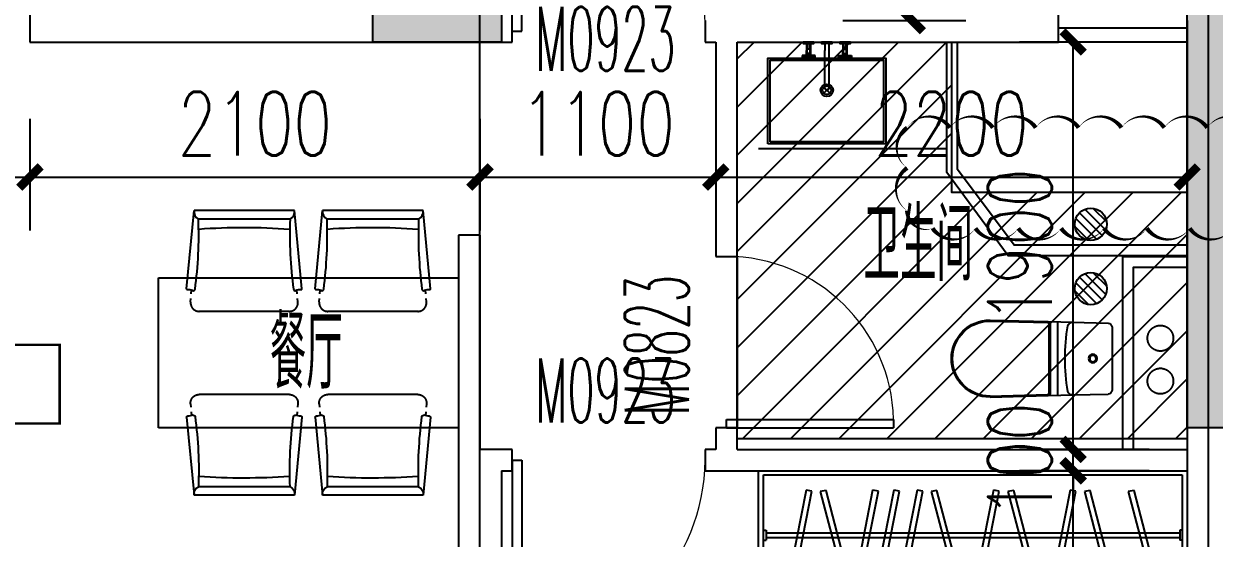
# Model space of a CAD drawing. Extents: x -129588 to 17450, y 1144 to 109436.
# Drawn here: x -36042 to -30488, y 78484 to 80883 of the extents above; entities that cross this region are included whole.
import ezdxf

# ---------------------------------------------------------------- set-up
doc = ezdxf.new("R2010")
doc.units = 0
doc.header["$LTSCALE"] = 1000
doc.header["$MEASUREMENT"] = 0
doc.linetypes.add('DASH', pattern=[0.35, 0.25, -0.1])
doc.linetypes.add('PS', pattern=[3200, 1500, -200, 1500])
for name, color, linetype, plot in [('A-area(算半面积)', 23, 'Continuous', False), ('A-FUR', 8, 'Continuous', False), ('Q0421', 6, 'Continuous', False)]:
    doc.layers.add(name, color=color, linetype=linetype, plot=plot)
for name, color, linetype in [('A-Lvtry', 5, 'Continuous'), ('A-第三道尺寸线', 105, 'Continuous'), ('A-降板区域', 251, 'Continuous'), ('DOTE', 16, 'Continuous'), ('NL', 5, 'Continuous'), ('PS', 6, 'PS'), ('PUB_HATCH', 8, 'Continuous'), ('PUB_TEXT', 7, 'Continuous'), ('WALL', 2, 'Continuous'), ('WINDOW', 4, 'Continuous'), ('WINDOW_TEXT', 7, 'Continuous'), ('剪力墙', 6, 'Continuous'), ('户型标示', 7, 'Continuous')]:
    doc.layers.add(name, color=color, linetype=linetype)
doc.styles.add('_TCH_DIM_T3', font='SIMPLEX.shx', dxfattribs={"width": 0.705882, "bigfont": 'GBCBIG.shx'})
doc.styles.add('_TCH_WINDOW', font='SIMPLEX.shx', dxfattribs={"width": 0.7, "height": 3.5, "bigfont": 'GBCBIG.shx'})
doc.styles.get("Standard").update_dxf_attribs({"font": 'gbenor.shx', "width": 0.7, "bigfont": 'gbcbig.shx'})
doc.dimstyles.new('_TCH_ARCH&&100', dxfattribs={"dimtxt": 297.5, "dimasz": 100, "dimexe": 250, "dimexo": 300, "dimgap": 100, "dimtad": 1, "dimdec": 0, "dimzin": 0, "dimdsep": 46, "dimtxsty": '_TCH_DIM_T3', "dimblk": 'ARCHTICK', "dimcen": 0.09, "dimclrt": 7, "dimazin": 2, "dimtfac": 1, "dimtdec": 0, "dimtix": 1, "dimtmove": 2, "dimatfit": 3, "dimfxl": 0, "dimtolj": 1, "dimtzin": 0, "dimarcsym": 0})

# ---------------------------------------------------------------- blocks, each defined once
blk = doc.blocks.new('zhouxianssceng0329')
at = {"layer": 'DOTE'}
for p, q in [((-33913.7, 132089.9), (-33913.7, 156469.4)), ((-30513.7, 132089.9), (-30513.7, 143398.2))]:
    blk.add_line(p, q, dxfattribs=at)
blk = doc.blocks.new('jgjlq030328')
at = {"layer": 'PUB_HATCH'}
for points in [[(-280735, 13911.9), (-280335, 13911.9), (-280335, 16811.9), (-280735, 16811.9), (-280735, 17011.9), (-280135, 17011.9), (-280135, 13711.9), (-280335, 13711.9), (-280735, 13711.9)], [(-276935, 13911.9), (-276735, 13911.9), (-276735, 11911.9), (-276935, 11911.9), (-276935, 13711.9)]]:
    blk.add_hatch(color=256, dxfattribs=at).paths.add_polyline_path(points)
at = {"layer": '剪力墙'}
for points in [[(-280735, 13911.9), (-280335, 13911.9), (-280335, 16811.9), (-280735, 16811.9), (-280735, 17011.9), (-280135, 17011.9), (-280135, 13711.9), (-280335, 13711.9), (-280735, 13711.9)], [(-276935, 13911.9), (-276735, 13911.9), (-276735, 11911.9), (-276935, 11911.9), (-276935, 13711.9)]]:
    blk.add_lwpolyline(points, close=True, dxfattribs=at)
blk.add_lwpolyline([(-276935, 13711.9), (-276935, 13711.9)], dxfattribs=at)
blk = doc.blocks.new('A$C2EEA3612')
at = {"linetype": 'Continuous'}
for p, q in [((-180, 570), (-172.9, 299.7)), ((-175, 570.2), (-168, 299.8)), ((175, 570.2), (168, 299.8)), ((180, 570), (172.9, 299.7)), ((-172.9, 299.7), (-171.1, 240)), ((-163, 295), (163, 295)), ((-163, 290), (163, 290)), ((172.9, 299.7), (171.1, 240)), ((-171.6, 255), (171.6, 255)), ((-171.1, 240), (-169.5, 186.6)), ((171.1, 240), (169.5, 186.6)), ((-169.5, 186.6), (-165.6, 19.4)), ((169.5, 186.6), (165.6, 19.4)), ((-145.6, 0), (145.6, 0))]:
    blk.add_line(p, q, dxfattribs=at)
for radius in [20, 15]:
    blk.add_circle((0, 90), radius, dxfattribs=at)
for centre, radius, start, end in [((0, 570), 180, 0, 180), ((0, 570), 175, 0, 180), ((-163, 300), 10, 181.7534, 270), ((-163, 300), 5, 181.7534, 270), ((163, 300), 5, 270, 358.2466), ((163, 300), 10, 270, 358.2466), ((-149.5, 187.2), 20, 99.8557, 181.7534), ((0, -673.3), 893.4, 80.1443, 99.8557), ((149.5, 187.2), 20, 358.2466, 80.1443), ((-145.6, 20), 20, 181.7534, 270), ((145.6, 20), 20, 270, 358.2466)]:
    blk.add_arc(centre, radius, start, end, dxfattribs=at)
blk = doc.blocks.new('g3wr')
at = {"color": 251}
blk.add_wipeout([(92376.5, 176270.3), (92376.5, 176416), (92376.5, 176561.6), (92382.1, 176575.5), (92395.9, 176581.5), (92459.4, 176583.5), (92576.3, 176580.9), (92666.2, 176588.6), (92736.4, 176588), (92946.5, 176596), (92946.5, 176591), (93056.8, 176558.2), (93056.8, 176558.2), (93126.5, 176416), (93075.6, 176297.8), (92946.5, 176236), (92831.5, 176244.5), (92676.2, 176243), (92576.3, 176251), (92395.9, 176250.4)], dxfattribs=at)
at = {"xscale": -1, "rotation": 270}
blk.add_blockref('A$C2EEA3612', (92376.5, 176416), dxfattribs=at)
blk = doc.blocks.new('A$C12CE3BE6')
at = {"ltscale": 10}
for p, q in [((180, 469), (200, 469)), ((184.5, 442), (184.5, 469)), ((195.5, 442), (195.5, 469)), ((285.2, 469), (265.2, 469)), ((370, 469), (350, 469)), ((354.5, 442), (354.5, 469)), ((365.5, 442), (365.5, 469)), ((220, 412), (160, 412)), ((160, 412), (160, 405)), ((220, 405), (160, 405)), ((180, 412), (180, 435)), ((182.5, 422), (182.5, 442)), ((197.5, 442), (182.5, 442)), ((197.5, 422), (182.5, 422)), ((187, 412), (187, 422)), ((193, 412), (193, 422)), ((197.5, 422), (197.5, 442)), ((200, 412), (200, 435)), ((220, 405), (220, 412)), ((265.2, 260), (265.2, 435)), ((285.2, 260), (285.2, 435)), ((330, 412), (390, 412)), ((330, 405), (330, 412)), ((330, 405), (390, 405)), ((350, 412), (350, 435)), ((352.5, 422), (352.5, 442)), ((352.5, 442), (367.5, 442)), ((352.5, 422), (367.5, 422)), ((357, 412), (357, 422)), ((363, 412), (363, 422)), ((367.5, 422), (367.5, 442)), ((370, 412), (370, 435)), ((390, 412), (390, 405))]:
    blk.add_line(p, q, dxfattribs=at)
for p, q in [((260.9, 235.9), (289.1, 264.1)), ((260.9, 264.1), (289.1, 235.9))]:
    blk.add_line(p, q)
for points in [[(200, 435), (200, 469), (215, 469), (215, 475), (165, 475), (165, 469), (180, 469), (180, 435)], [(285.2, 435), (285.2, 469), (299.8, 469), (299.8, 475), (250.2, 475), (250.2, 469), (265.2, 469), (265.2, 435)], [(370, 435), (370, 469), (385, 469), (385, 475), (335, 475), (335, 469), (350, 469), (350, 435)]]:
    blk.add_lwpolyline(points, dxfattribs=at)
for points in [[(0, 0), (0, 400), (550, 400), (550, 0)], [(10, 10), (10, 390), (540, 390), (540, 10)]]:
    blk.add_lwpolyline(points, close=True)
for centre in [(190, 408.5), (360, 408.5)]:
    blk.add_circle(centre, 3.5, dxfattribs=at)
for radius in [29.1, 20]:
    blk.add_circle((275, 250), radius)
blk.add_arc((275.2, 260), 10, 180, 0, dxfattribs=at)
blk = doc.blocks.new('u5g')
at = {"color": 8, "linetype": 'DASH', "ltscale": 20}
for p, q in [((10502.8, 151826.4), (10512.8, 151826.4)), ((10512.8, 151826.4), (10512.8, 151776.4)), ((12187.8, 151826.4), (12177.7, 151826.4)), ((12177.7, 151826.4), (12177.7, 151776.4)), ((12177.7, 151813.9), (10512.8, 151813.9)), ((12177.7, 151788.9), (10512.8, 151788.9)), ((10502.8, 151776.4), (10512.8, 151776.4)), ((12187.8, 151776.4), (12177.7, 151776.4))]:
    blk.add_line(p, q, dxfattribs=at)
at = {"color": 8, "ltscale": 20}
for p, q in [((11917.6, 151531.4), (12012.7, 151550.3)), ((12012.7, 151550.3), (12012.7, 151531.4)), ((10607.7, 151503.4), (10772.9, 151503.4)), ((10772.9, 151503.4), (10677.8, 151484.5)), ((10677.8, 151484.5), (10677.8, 151503.4)), ((12082.8, 151531.4), (11917.6, 151531.4))]:
    blk.add_line(p, q, dxfattribs=at)
at = {"linetype": 'DASH', "ltscale": 20}
for points in [[(12207.8, 152126.4), (10482.8, 152126.4), (10482.8, 151476.4), (12207.8, 151476.4)], [(10502.8, 151531.4), (11355.3, 151531.4), (11355.3, 151511.4), (10502.8, 151511.4)], [(11335.3, 151511.4), (12187.8, 151511.4), (12187.8, 151491.4), (11335.3, 151491.4)]]:
    blk.add_lwpolyline(points, close=True, dxfattribs=at)
blk.add_lwpolyline([(12187.8, 151476.4), (12187.8, 152106.4), (10502.8, 152106.4), (10502.8, 151476.4)], dxfattribs=at)
at = {"color": 8, "linetype": 'DASH', "ltscale": 20}
for points in [[(10603.3, 151578.7), (10696.8, 152026.6), (10719.8, 152021.8), (10626.3, 151573.9)], [(10780.1, 151578.7), (10873.6, 152026.6), (10896.6, 152021.8), (10803.1, 151573.9)], [(11001.3, 151572.3), (10930.5, 152024.3), (10953.7, 152028), (11024.5, 151576)], [(11087.5, 151578.7), (11181, 152026.6), (11204, 152021.8), (11110.4, 151573.9)], [(11310.5, 151572.3), (11239.7, 152024.3), (11262.9, 152028), (11333.7, 151576)], [(11396.6, 151578.7), (11490.1, 152026.6), (11513.1, 152021.8), (11419.6, 151573.9)], [(11617.8, 151572.3), (11547, 152024.3), (11570.2, 152028), (11641, 151576)], [(11711, 151572.3), (11640.2, 152024.3), (11663.4, 152028), (11734.2, 151576)], [(11796.6, 151572.3), (11725.8, 152024.3), (11749, 152028), (11819.8, 151576)], [(11842.7, 151578.7), (11936.3, 152026.6), (11959.3, 152021.8), (11865.7, 151573.9)], [(12064, 151572.3), (11993.2, 152024.3), (12016.4, 152028), (12087.2, 151576)]]:
    blk.add_lwpolyline(points, close=True, dxfattribs=at)
blk = doc.blocks.new('chair4')
at = {"linetype": 'DASH', "ltscale": 200}
for p, q in [((-426.4, 250.4), (-410.4, 248.9)), ((-470, 210.5), (-470, -210.5)), ((-426.4, -250.4), (-410.4, -248.9))]:
    blk.add_line(p, q, dxfattribs=at)
at = {"ltscale": 20}
for p, q in [((-388.8, 247), (-371.7, 245.5)), ((-364.8, 269), (0, 234.3)), ((0, 234.3), (0, -234.3)), ((-40, 213.8), (-40, -213.8)), ((-388.8, -247), (-371.7, -245.5)), ((-364.8, -269), (0, -234.3))]:
    blk.add_line(p, q, dxfattribs=at)
at = {"linetype": 'DASH', "ltscale": 200, "extrusion": (0, 0, -1)}
for centre, start_param, end_param in [((-430, 210.5), 3.926991, 5.586837), ((-430, -210.5), 2.267145, 3.926991)]:
    blk.add_ellipse(centre, major_axis=(28.3, 28.3), ratio=1, start_param=start_param, end_param=end_param, dxfattribs=at)
at = {"ltscale": 20, "extrusion": (0, 0, -1)}
for centre, major_axis, ratio, start_param, end_param in [((-365.9, 237.3), (5.66, -5.66), 1, 0.914477, 2.702691), ((-440.3, 264.1), (50.3, 50.3), 1, 0.774487, 1.131895), ((-365.2, 265), (2.83, 2.83), 1, 3.91608, 5.586837), ((-124.5, 1886.5), (-1792.2, 85), 0.932857, 4.621064, 4.803714), ((-6.5, 197.7), (26.3, 26.3), 1, 4.375488, 5.671939), ((-2032.8, -2.5), (-3, 2384.1), 0.819086, 1.481782, 1.659811), ((-124.5, -1886.5), (1792.2, 85), 0.932857, 4.621064, 4.803714), ((-6.5, -197.7), (26.3, 26.3), 1, 2.182042, 3.478494), ((-365.9, -237.3), (5.66, 5.66), 1, 3.580494, 5.368708), ((-440.3, -264.1), (50.3, -50.3), 1, -1.131895, -0.774487), ((-365.2, -265), (2.83, -2.83), 1, 0.696349, 2.367105)]:
    blk.add_ellipse(centre, major_axis=major_axis, ratio=ratio, start_param=start_param, end_param=end_param, dxfattribs=at)
blk = doc.blocks.new('canzhuo01')
for p, q in [((38356.8, 175032.9), (36956.8, 175032.9)), ((38356.8, 174332.9), (38356.8, 175032.9)), ((36956.8, 174332.9), (38356.8, 174332.9))]:
    blk.add_line(p, q)
at = {"extrusion": (0, 0, -1), "xscale": -1, "zscale": -1, "rotation": 270}
for p in [(-37356.8, 175346.8), (-37956.8, 175346.8)]:
    blk.add_blockref('chair4', p, dxfattribs=at)
at = {"xscale": -1, "rotation": 90}
for p in [(37356.8, 174018.9), (37956.8, 174018.9)]:
    blk.add_blockref('chair4', p, dxfattribs=at)
blk = doc.blocks.new('$DorLib2D$00000001')
for p, q in [((0.45, 0.975), (0.5, 0.975)), ((0.45, 0), (0.45, 0.975)), ((0.5, 0), (0.5, 0.975)), ((0.5, 0), (0.45, 0))]:
    blk.add_line(p, q)
at = {"lineweight": 13}
blk.add_arc((0.475, 0), 0.975, 91.46928, 180, dxfattribs=at)
blk = doc.blocks.new('$TCHSYS$WIN2D')
for p, q in [((-0.5, 0.5), (0.5, 0.5)), ((-0.5, 0.5), (-0.5, -0.5)), ((0.5, 0.5), (0.5, -0.5)), ((0.5, 0.1667), (-0.5, 0.1667)), ((0.5, -0.1667), (-0.5, -0.1667)), ((-0.5, -0.5), (0.5, -0.5))]:
    blk.add_line(p, q)
blk = doc.blocks.new('_ArchTick')
at = {"color": 0, "linetype": 'ByBlock', "const_width": 0.4}
blk.add_lwpolyline([(-0.5, -0.5), (0.5, 0.5)], dxfattribs=at)
blk = doc.blocks.new('*D1032')
at = {"layer": 'A-第三道尺寸线', "color": 0, "lineweight": -2, "transparency": 16777216}
for p, q in [((11629.6, 166234.8), (11025.3, 166234.8)), ((11275.3, 164334.8), (11275.3, 166234.8)), ((11629.6, 164334.8), (11025.3, 164334.8))]:
    blk.add_line(p, q, dxfattribs=at)
at = {"layer": 'Defpoints', "color": 0, "transparency": 16777216}
for p in [(11275.3, 166234.8), (11929.6, 166234.8), (11929.6, 164334.8)]:
    blk.add_point(p, dxfattribs=at)
at = {"layer": 'A-第三道尺寸线', "color": 0, "lineweight": -2, "transparency": 16777216, "xscale": 100, "yscale": 100, "zscale": 100}
for p, rotation in [((11275.3, 166234.8), 90), ((11275.3, 164334.8), 270)]:
    blk.add_blockref('_ArchTick', p, dxfattribs=dict(at, rotation=rotation))
at = {"layer": 'A-第三道尺寸线', "color": 7, "transparency": 16777216, "insert": (11026.6, 165284.8), "char_height": 297.5, "attachment_point": 5, "rotation": 90, "style": '_TCH_DIM_T3'}
blk.add_mtext('\\A1;1900', dxfattribs=at)
blk = doc.blocks.new('*D1033')
at = {"layer": 'A-第三道尺寸线', "color": 0, "lineweight": -2, "transparency": 16777216}
for p, q in [((11275.3, 164334.8), (11275.3, 164434.8)), ((11629.6, 164334.8), (11025.3, 164334.8)), ((11275.3, 164234.8), (11275.3, 164334.8)), ((11629.6, 164234.8), (11025.3, 164234.8)), ((11275.3, 164234.8), (11275.3, 164134.8))]:
    blk.add_line(p, q, dxfattribs=at)
at = {"layer": 'Defpoints', "color": 0, "transparency": 16777216}
for p in [(11275.3, 164334.8), (11929.6, 164334.8), (11929.6, 164234.8)]:
    blk.add_point(p, dxfattribs=at)
at = {"layer": 'A-第三道尺寸线', "color": 0, "lineweight": -2, "transparency": 16777216, "xscale": 100, "yscale": 100, "zscale": 100}
for p, rotation in [((11275.3, 164334.8), 270), ((11275.3, 164234.8), 90)]:
    blk.add_blockref('_ArchTick', p, dxfattribs=dict(at, rotation=rotation))
at = {"layer": 'A-第三道尺寸线', "color": 7, "transparency": 16777216, "insert": (11026.6, 164284.8), "char_height": 297.5, "attachment_point": 5, "rotation": 90, "style": '_TCH_DIM_T3'}
blk.add_mtext('\\A1;100', dxfattribs=at)
blk = doc.blocks.new('*D1034')
at = {"layer": 'A-第三道尺寸线', "color": 0, "lineweight": -2, "transparency": 16777216}
for p, q in [((11629.6, 164234.8), (11025.3, 164234.8)), ((11275.3, 160734.8), (11275.3, 164234.8)), ((11629.6, 160734.8), (11025.3, 160734.8))]:
    blk.add_line(p, q, dxfattribs=at)
at = {"layer": 'Defpoints', "color": 0, "transparency": 16777216}
for p in [(11275.3, 164234.8), (11929.6, 164234.8), (11929.6, 160734.8)]:
    blk.add_point(p, dxfattribs=at)
at = {"layer": 'A-第三道尺寸线', "color": 0, "lineweight": -2, "transparency": 16777216, "xscale": 100, "yscale": 100, "zscale": 100}
for p, rotation in [((11275.3, 164234.8), 90), ((11275.3, 160734.8), 270)]:
    blk.add_blockref('_ArchTick', p, dxfattribs=dict(at, rotation=rotation))
at = {"layer": 'A-第三道尺寸线', "color": 7, "transparency": 16777216, "insert": (11026.6, 162484.8), "char_height": 297.5, "attachment_point": 5, "rotation": 90, "style": '_TCH_DIM_T3'}
blk.add_mtext('\\A1;3500', dxfattribs=at)
blk = doc.blocks.new('*D1035')
at = {"layer": 'A-第三道尺寸线', "color": 0, "lineweight": -2, "transparency": 16777216}
for p, q in [((9607.6, 165876.3), (9607.6, 165355.1)), ((11807.6, 165876.3), (11807.6, 165355.1)), ((9607.6, 165605.1), (11807.6, 165605.1))]:
    blk.add_line(p, q, dxfattribs=at)
at = {"layer": 'Defpoints', "color": 0, "transparency": 16777216}
for p in [(9607.6, 166176.3), (11807.6, 166176.3), (11807.6, 165605.1)]:
    blk.add_point(p, dxfattribs=at)
at = {"layer": 'A-第三道尺寸线', "color": 0, "lineweight": -2, "transparency": 16777216, "xscale": 100, "yscale": 100, "zscale": 100, "rotation": 180}
blk.add_blockref('_ArchTick', (9607.6, 165605.1), dxfattribs=at)
at = {"layer": 'A-第三道尺寸线', "color": 0, "lineweight": -2, "transparency": 16777216, "xscale": 100, "yscale": 100, "zscale": 100}
blk.add_blockref('_ArchTick', (11807.6, 165605.1), dxfattribs=at)
at = {"layer": 'A-第三道尺寸线', "color": 7, "transparency": 16777216, "insert": (10707.6, 165853.8), "char_height": 297.5, "attachment_point": 5, "style": '_TCH_DIM_T3'}
blk.add_mtext('\\A1;2200', dxfattribs=at)
blk = doc.blocks.new('*D1036')
at = {"layer": 'A-第三道尺寸线', "color": 0, "lineweight": -2, "transparency": 16777216}
for p, q in [((8507.6, 165876.3), (8507.6, 165355.1)), ((9607.6, 165876.3), (9607.6, 165355.1)), ((8507.6, 165605.1), (9607.6, 165605.1))]:
    blk.add_line(p, q, dxfattribs=at)
at = {"layer": 'Defpoints', "color": 0, "transparency": 16777216}
for p in [(8507.6, 166176.3), (9607.6, 166176.3), (9607.6, 165605.1)]:
    blk.add_point(p, dxfattribs=at)
at = {"layer": 'A-第三道尺寸线', "color": 0, "lineweight": -2, "transparency": 16777216, "xscale": 100, "yscale": 100, "zscale": 100, "rotation": 180}
blk.add_blockref('_ArchTick', (8507.6, 165605.1), dxfattribs=at)
at = {"layer": 'A-第三道尺寸线', "color": 0, "lineweight": -2, "transparency": 16777216, "xscale": 100, "yscale": 100, "zscale": 100}
blk.add_blockref('_ArchTick', (9607.6, 165605.1), dxfattribs=at)
at = {"layer": 'A-第三道尺寸线', "color": 7, "transparency": 16777216, "insert": (9057.6, 165853.8), "char_height": 297.5, "attachment_point": 5, "style": '_TCH_DIM_T3'}
blk.add_mtext('\\A1;1100', dxfattribs=at)
blk = doc.blocks.new('*D1037')
at = {"layer": 'A-第三道尺寸线', "color": 0, "lineweight": -2, "transparency": 16777216}
for p, q in [((6407.6, 165876.3), (6407.6, 165355.1)), ((8507.6, 165876.3), (8507.6, 165355.1)), ((6407.6, 165605.1), (8507.6, 165605.1))]:
    blk.add_line(p, q, dxfattribs=at)
at = {"layer": 'Defpoints', "color": 0, "transparency": 16777216}
for p in [(6407.6, 166176.3), (8507.6, 166176.3), (8507.6, 165605.1)]:
    blk.add_point(p, dxfattribs=at)
at = {"layer": 'A-第三道尺寸线', "color": 0, "lineweight": -2, "transparency": 16777216, "xscale": 100, "yscale": 100, "zscale": 100, "rotation": 180}
blk.add_blockref('_ArchTick', (6407.6, 165605.1), dxfattribs=at)
at = {"layer": 'A-第三道尺寸线', "color": 0, "lineweight": -2, "transparency": 16777216, "xscale": 100, "yscale": 100, "zscale": 100}
blk.add_blockref('_ArchTick', (8507.6, 165605.1), dxfattribs=at)
at = {"layer": 'A-第三道尺寸线', "color": 7, "transparency": 16777216, "insert": (7457.6, 165853.8), "char_height": 297.5, "attachment_point": 5, "style": '_TCH_DIM_T3'}
blk.add_mtext('\\A1;2100', dxfattribs=at)
blk = doc.blocks.new('*D1038')
at = {"layer": 'A-第三道尺寸线', "color": 0, "lineweight": -2, "transparency": 16777216}
for p, q in [((5207.6, 165876.3), (5207.6, 165355.1)), ((6407.6, 165876.3), (6407.6, 165355.1)), ((5207.6, 165605.1), (6407.6, 165605.1))]:
    blk.add_line(p, q, dxfattribs=at)
at = {"layer": 'Defpoints', "color": 0, "transparency": 16777216}
for p in [(5207.6, 166176.3), (6407.6, 166176.3), (6407.6, 165605.1)]:
    blk.add_point(p, dxfattribs=at)
at = {"layer": 'A-第三道尺寸线', "color": 0, "lineweight": -2, "transparency": 16777216, "xscale": 100, "yscale": 100, "zscale": 100, "rotation": 180}
blk.add_blockref('_ArchTick', (5207.6, 165605.1), dxfattribs=at)
at = {"layer": 'A-第三道尺寸线', "color": 0, "lineweight": -2, "transparency": 16777216, "xscale": 100, "yscale": 100, "zscale": 100}
blk.add_blockref('_ArchTick', (6407.6, 165605.1), dxfattribs=at)
at = {"layer": 'A-第三道尺寸线', "color": 7, "transparency": 16777216, "insert": (5807.6, 165853.8), "char_height": 297.5, "attachment_point": 5, "style": '_TCH_DIM_T3'}
blk.add_mtext('\\A1;1200', dxfattribs=at)
blk = doc.blocks.new('*D1039')
at = {"layer": 'A-第三道尺寸线', "color": 0, "lineweight": -2, "transparency": 16777216}
for p, q in [((10200.6, 169334.8), (10774.8, 169334.8)), ((10524.8, 166334.8), (10524.8, 169334.8)), ((10200.6, 166334.8), (10774.8, 166334.8))]:
    blk.add_line(p, q, dxfattribs=at)
at = {"layer": 'Defpoints', "color": 0, "transparency": 16777216}
for p in [(9900.6, 169334.8), (10524.8, 169334.8), (9900.6, 166334.8)]:
    blk.add_point(p, dxfattribs=at)
at = {"layer": 'A-第三道尺寸线', "color": 0, "lineweight": -2, "transparency": 16777216, "xscale": 100, "yscale": 100, "zscale": 100}
for p, rotation in [((10524.8, 169334.8), 90), ((10524.8, 166334.8), 270)]:
    blk.add_blockref('_ArchTick', p, dxfattribs=dict(at, rotation=rotation))
at = {"layer": 'A-第三道尺寸线', "color": 7, "transparency": 16777216, "insert": (10276.1, 167834.8), "char_height": 297.5, "attachment_point": 5, "rotation": 90, "style": '_TCH_DIM_T3'}
blk.add_mtext('\\A1;3000', dxfattribs=at)
blk = doc.blocks.new('750CHUFANGNCHUANG')
at = {"layer": 'WALL'}
for p, q in [((-76779, -37901.8), (-76779, -39901.8)), ((-76779, -39901.8), (-76779, -43701.8))]:
    blk.add_line(p, q, dxfattribs=at)
blk = doc.blocks.new('_LV13')
at = {"color": 0}
for p, q in [((-0.071, 0.495), (-0.495, 0.071)), ((0.183, 0.465), (-0.465, -0.183)), ((0.354, 0.354), (-0.354, -0.354)), ((0.465, 0.183), (-0.183, -0.465)), ((0.495, -0.071), (0.071, -0.495))]:
    blk.add_line(p, q, dxfattribs=at)
blk.add_circle((0, 0), 0.5)
blk = doc.blocks.new('e330505')
at = {"layer": 'NL', "ltscale": 0.5, "extrusion": (0, 0, -1), "xscale": -150, "yscale": 150, "zscale": -150, "rotation": 270}
for p in [(31063.7, 142438.3), (31063.7, 142138.3)]:
    blk.add_blockref('_LV13', p, dxfattribs=at)
blk = doc.blocks.new('a3huxing0323')
at = {"layer": 'A-Lvtry', "ltscale": 3}
blk.add_line((10686.2, 165737.1), (9807.5, 165737.1), dxfattribs=at)
for points in [[(11807.6, 165237.1), (10972.1, 165237.1), (10686.2, 165626.8), (10686.2, 166234.8)], [(11807.6, 165287.1), (11000.8, 165287.1), (10736.2, 165640.3), (10736.2, 166234.8)]]:
    blk.add_lwpolyline(points, dxfattribs=at)
at = {"layer": 'PS', "ltscale": 0.5}
for centre in [(11682.6, 164853.2), (11682.6, 164653.2)]:
    blk.add_circle(centre, 60, dxfattribs=at)
at = {"layer": 'WALL'}
for p, q in [((6407.6, 167084.8), (6407.6, 166234.8)), ((11207.6, 166234.8), (11207.6, 166434.8)), ((11807.6, 166234.8), (11807.6, 166434.8)), ((8657.6, 166234.8), (8657.6, 166334.8)), ((9557.6, 166334.8), (9557.6, 166234.8)), ((6407.6, 166234.8), (8507.6, 166234.8)), ((8507.6, 166234.8), (8657.6, 166234.8)), ((9557.6, 166234.8), (9607.6, 166234.8)), ((9607.6, 166234.8), (9607.6, 165234.8)), ((9707.6, 165234.8), (9707.6, 166234.8)), ((9707.6, 166234.8), (11107.6, 166234.8)), ((11107.6, 166234.8), (11207.6, 166234.8)), ((11807.6, 166234.8), (11807.6, 164334.8)), ((8407.6, 165334.8), (8407.6, 164334.8)), ((8507.6, 165334.8), (8407.6, 165334.8)), ((8507.6, 165334.8), (8507.6, 164334.8)), ((9607.6, 165234.8), (9707.6, 165234.8)), ((9707.6, 164434.8), (9607.6, 164434.8)), ((9607.6, 164434.8), (9607.6, 164334.8)), ((9707.6, 164334.8), (9707.6, 164434.8)), ((8407.6, 164334.8), (8407.6, 160734.8)), ((8657.6, 164334.8), (8507.6, 164334.8)), ((8657.6, 164234.8), (8657.6, 164334.8)), ((9607.6, 164334.8), (9557.6, 164334.8)), ((9557.6, 164334.8), (9557.6, 164234.8)), ((9707.6, 164334.8), (11807.6, 164334.8)), ((8607.6, 164234.8), (8657.6, 164234.8)), ((8607.6, 164234.8), (8607.6, 160734.8)), ((9557.6, 164234.8), (9607.6, 164234.8)), ((9607.6, 164234.8), (11807.6, 164234.8)), ((11807.6, 164234.8), (11807.6, 160734.8))]:
    blk.add_line(p, q, dxfattribs=at)
for points in [[(11507.6, 164334.8), (11507.6, 165234.8), (11807.6, 165234.8)], [(11557.6, 164334.8), (11557.6, 165184.8), (11807.6, 165184.8)]]:
    blk.add_lwpolyline(points, dxfattribs=at)
at = {"layer": 'WINDOW'}
blk.add_line((9707.6, 165234.8), (9707.6, 164434.8), dxfattribs=at)
at = {"layer": '户型标示', "color": 2, "const_width": 11.2}
blk.add_lwpolyline([(6546.4, 164821.9), (5868.7, 164821.9), (5868.7, 164455.5), (6546.4, 164455.5)], close=True, dxfattribs=at)
at = {"layer": 'A-FUR', "xscale": -1}
blk.add_blockref('canzhuo01', (45364.4, -9898.1), dxfattribs=at)
at = {"layer": 'A-FUR', "extrusion": (0, 0, -1), "xscale": 1.159400000004098, "yscale": 0.9230999999854248, "zscale": -1}
blk.add_blockref('u5g', (-23961.3, 23806.9), dxfattribs=at)
at = {"layer": 'A-Lvtry', "ltscale": 3}
blk.add_blockref('A$C12CE3BE6', (9851.1, 165759.8), dxfattribs=at)
at = {"layer": 'A-Lvtry', "ltscale": 3, "rotation": 180}
blk.add_blockref('g3wr', (103834.1, 341174.3), dxfattribs=at)
at = {"layer": 'WINDOW'}
ref = blk.add_blockref('$DorLib2D$00000001', (9107.6, 166284.8), dxfattribs=dict(at, xscale=-900, yscale=900, zscale=-900))
ref.add_attrib('A', 'M0923', (8764.6, 166100.8), dxfattribs={"layer": 'WINDOW_TEXT', "height": 297.5, "style": '_TCH_WINDOW', "width": 0.494118})
ref = blk.add_blockref('$TCHSYS$WIN2D', (11507.6, 166334.8), dxfattribs=dict(at, xscale=-600, yscale=-200, zscale=-600))
ref.add_attrib('A', 'C0615b', (11126.1, 166561), dxfattribs={"layer": 'WINDOW_TEXT', "height": 297.5, "style": '_TCH_WINDOW', "width": 0.494118})
ref = blk.add_blockref('$DorLib2D$00000001', (9657.6, 164834.8), dxfattribs=dict(at, xscale=800, yscale=800, zscale=800, rotation=270))
ref.add_attrib('A', 'M0823', (9481.4, 164491.8), dxfattribs={"layer": 'WINDOW_TEXT', "height": 297.5, "rotation": 90, "style": '_TCH_WINDOW', "width": 0.494118})
ref = blk.add_blockref('$DorLib2D$00000001', (9107.6, 164284.8), dxfattribs=dict(at, xscale=-900, yscale=-900, zscale=-900))
ref.add_attrib('A', 'M0923', (8764.6, 164461), dxfattribs={"layer": 'WINDOW_TEXT', "height": 297.5, "style": '_TCH_WINDOW', "width": 0.494118})
at = {"layer": 'PUB_TEXT', "width": 0.7}
for s, p in [('卫生间', (10297.1, 165120.6)), ('餐厅', (7526.5, 164617.4))]:
    blk.add_text(s, height=337.59, dxfattribs=at).set_placement(p)
at = {"layer": 'A-第三道尺寸线'}
for p1, p2, distance, picture, middle in [((9900.6, 166334.8), (9900.6, 169334.8), -624.2, '*D1039', (10276.1, 167834.8)), ((5207.6, 166176.3), (6407.6, 166176.3), -571.2, '*D1038', (5807.6, 165853.8)), ((6407.6, 166176.3), (8507.6, 166176.3), -571.2, '*D1037', (7457.6, 165853.8)), ((8507.6, 166176.3), (9607.6, 166176.3), -571.2, '*D1036', (9057.6, 165853.8)), ((9607.6, 166176.3), (11807.6, 166176.3), -571.2, '*D1035', (10707.6, 165853.8)), ((11929.6, 160734.8), (11929.6, 164234.8), 654.3, '*D1034', (11026.6, 162484.8))]:
    dim = blk.add_aligned_dim(p1=p1, p2=p2, distance=distance, dimstyle='_TCH_ARCH&&100', dxfattribs=at)
    dim.commit()
    dim.dimension.update_dxf_attribs({"geometry": picture, "text_midpoint": middle})
at = {"layer": 'A-降板区域'}
h = blk.add_hatch(dxfattribs=at)
h.set_pattern_fill('ANSI31', color=256, scale=100)
h.set_pattern_definition([(45, (42421.34, 22946.45), (-112.2532, 112.2532), [])])
edge = h.paths.add_edge_path()
edge.add_line((9707.6, 166234.8), (10707.6, 166234.8))
edge.add_line((10707.6, 166234.8), (10707.6, 165534.8))
edge.add_line((10707.6, 165534.8), (11807.6, 165534.8))
edge.add_line((11807.6, 165534.8), (11807.6, 164384.8))
edge.add_line((11807.6, 164384.8), (9707.6, 164384.8))
edge.add_line((9707.6, 164384.8), (9707.6, 164434.8))
edge.add_line((9707.6, 164434.8), (9707.6, 166234.8))
blk.add_lwpolyline([(9707.6, 166234.8), (10707.6, 166234.8), (10707.6, 165534.8), (11807.6, 165534.8), (11807.6, 164384.8), (9707.6, 164384.8), (9707.6, 164434.8), (9707.6, 166234.8)], dxfattribs=at)
at = {"layer": 'A-第三道尺寸线'}
for p1, p2, picture, middle in [((11929.6, 164334.8), (11929.6, 166234.8), '*D1032', (11026.6, 165284.8)), ((11929.6, 164234.8), (11929.6, 164334.8), '*D1033', (11026.6, 164284.8))]:
    dim = blk.add_aligned_dim(p1=p1, p2=p2, distance=654.3, dimstyle='_TCH_ARCH&&100', dxfattribs=at)
    dim.commit()
    dim.dimension.update_dxf_attribs({"geometry": picture, "text_midpoint": middle})

msp = doc.modelspace()

# ---------------------------------------------------------------- block references
msp.add_blockref('zhouxianssceng0329', (0, -59400))
at = {"layer": '剪力墙'}
msp.add_blockref('jgjlq030328', (246321.3, 67086.3), dxfattribs=at)

# ---------------------------------------------------------------- next in the draw order: block references
msp.add_blockref('a3huxing0323', (-42421.3, -85436.6))

# ---------------------------------------------------------------- next in the draw order: linework, layer by layer
at = {"layer": 'Q0421'}
msp.add_lwpolyline([(-30401.9, 79929.4, 0, 20, -0.520567), (-30601.9, 79929.4, 0, 20, -0.520567), (-30801.9, 79929.4, 0, 20, -0.520567), (-31001.9, 79929.4, 0, 20, -0.520567), (-31201.9, 79929.4, 0, 20, -0.520567), (-31401.9, 79929.4, 0, 20, -0.520567), (-31601.9, 79929.4, 0, 20, -0.520567), (-31801.9, 79929.4, 0, 20, -0.520567), (-31920.4, 80011, 0, 20, -0.520567), (-31920.4, 80211, 0, 20, -0.520567), (-31920.4, 80398.7, 0, 20, -0.520567), (-31720.4, 80398.7, 0, 20, -0.520567), (-31520.4, 80398.7, 0, 20, -0.520567), (-31320.4, 80398.7, 0, 20, -0.520567), (-31120.4, 80398.7, 0, 20, -0.520567), (-30920.4, 80398.7, 0, 20, -0.520567), (-30720.4, 80398.7, 0, 20, -0.520567), (-30520.4, 80398.7, 0, 20, -0.520567), (-30320.4, 80398.7, 0, 20, -0.520567)], format="xyseb", dxfattribs=at)

# ---------------------------------------------------------------- next in the draw order: block references
msp.add_blockref('750CHUFANGNCHUANG', (46165.2, 118800))

# ---------------------------------------------------------------- next in the draw order: block references
at = {"layer": 'A-area(算半面积)'}
msp.add_blockref('e330505', (0, -62490.1), dxfattribs=at)

doc.saveas('drawing.dxf')
